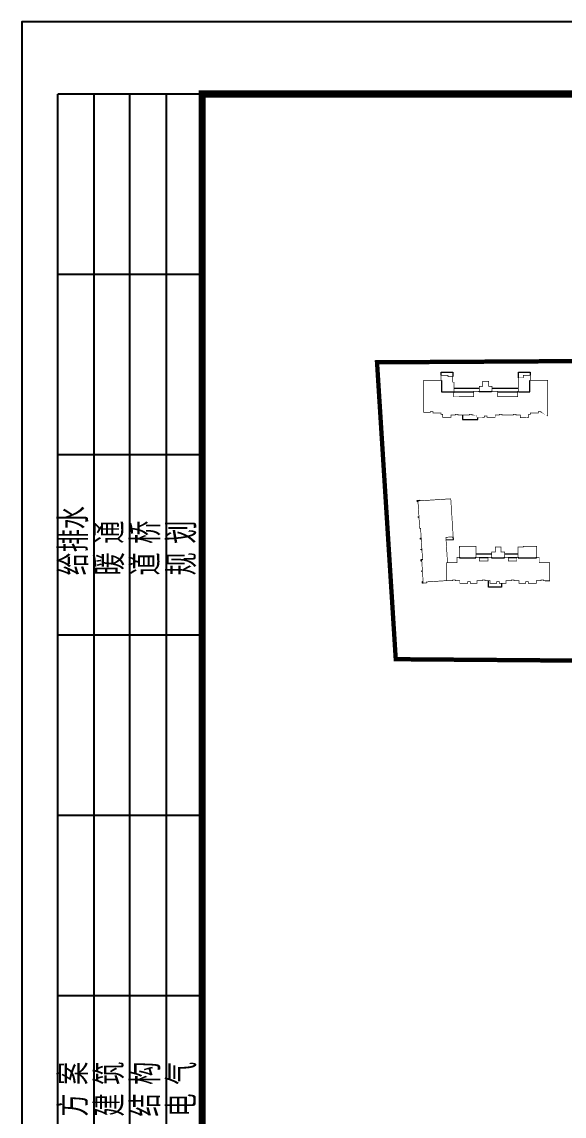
# Model space of a CAD drawing. Extents: x 5874492 to 7194610, y -939842 to -279257.
# Drawn here: x 6572030 to 6579551, y -418275 to -403110 of the extents above; entities that cross this region are included whole.
import ezdxf
from ezdxf.enums import TextEntityAlignment as Align

# ---------------------------------------------------------------- set-up
doc = ezdxf.new("R2010")
doc.units = 0
doc.header["$LTSCALE"] = 1000
doc.linetypes.add('CENTER2', pattern=[28.574999999999996, 19.05, -3.174999999999999, 3.174999999999999, -3.174999999999999])
doc.linetypes.add('DOTE', pattern=[2.4200000000000004, 2, -0.2, 0.02, -0.2])
for name, color, linetype, lineweight in [('A-大样-看线', 65, 'Continuous', 13), ('A-平面-屋面线', 40, 'Continuous', 30), ('A-轴线-塔楼', 1, 'DOTE', 9)]:
    doc.layers.add(name, color=color, linetype=linetype, lineweight=lineweight)
doc.layers.add('Y-云图图框', color=7, linetype='Continuous')
doc.styles.add('_YT_Name', font='', dxfattribs={"width": 0.8})
doc.styles.add('_YT_Sign_Text', font='ros.shx', dxfattribs={"width": 0.8, "bigfont": 'hztxt.shx'})
doc.styles.add('_YT_TK_Text', font='ros.shx', dxfattribs={"width": 0.8, "bigfont": 'hztxt.shx'})
doc.styles.get("Standard").update_dxf_attribs({"font": 'gbenor.shx', "bigfont": 'gbcbig.shx'})
doc.styles.get('_YT_Name').set_extended_font_data('SimHei')

# ---------------------------------------------------------------- blocks, each defined once
blk = doc.blocks.new('ECMCTK_A0_横_单行图名-横向图框会签栏-0')
for p, q in [((5.010200000015175, 617.0997534461785), (5.01020000002427, 831)), ((25, 831), (5.01020000002427, 831)), ((9.988599999984217, 831), (9.988599999984217, 681)), ((14.99239999999372, 681), (14.99239999999372, 831)), ((19.99619999999231, 831), (19.99619999999231, 681)), ((25, 681), (25, 831)), ((25, 806), (5.01020000002427, 806)), ((25, 781), (5.01020000002427, 781)), ((25, 756), (5.01020000002427, 756)), ((25, 731), (5.01020000002427, 731)), ((25, 706), (5.01020000002427, 706))]:
    blk.add_line(p, q)
at = {"color": 4}
blk.add_lwpolyline([(0, 0), (1189, 0), (1189, 841), (0, 841)], close=True, dxfattribs=at)
at = {"const_width": 1}
blk.add_lwpolyline([(25, 10), (1179, 10), (1179, 831), (25, 831)], close=True, dxfattribs=at)
at = {"style": '_YT_TK_Text', "width": 0.8}
for s, p in [('给排水 ', (9.193229972326662, 764.2824775692716)), ('暖 通 ', (14.19702997233617, 764.2824775692716)), ('道 桥 ', (19.20082997233476, 764.2824775692716)), ('规 划 ', (24.20462997234245, 764.2824775692716)), ('方 案 ', (9.193229972326662, 689.2824775692716)), ('建 筑', (14.19702997233617, 689.2824775692716)), ('结 构 ', (19.20082997233476, 689.2824775692716)), ('电 气 ', (24.20462997234245, 689.2824775692716))]:
    blk.add_text(s, height=4, rotation=90, dxfattribs=at).set_placement(p)
at = {"color": 80, "flags": 3}
for tag, height, p in [('YTHQINS', 3, (34.31412005457026, 832.5)), ('ECMCKEY', 3, (414.2515901848965, 484.6723026337859)), ('YTTQINS', 5.625, (1196.026560368349, 12.8125)), ('YTBARCODE_T1', 3, (971.2090613892132, 4.653833991556894)), ('YTFRAME', 3, (904.419799269544, 4.052019272621692))]:
    blk.add_attdef(tag, text='', height=height, dxfattribs=at).set_placement(p, align=Align.MIDDLE_CENTER)
at = {"color": 80, "style": '_YT_TK_Text', "width": 0.8, "flags": 3}
for tag, p in [('{姓名五}', (9.621175504299908, 809.4785274557048)), ('{姓名六}', (14.9194466008815, 809.3767906476966)), ('{姓名七}', (19.962986248104, 809.4785274557048)), ('{姓名八}', (24.70084134418154, 809.3259268676724)), ('[专业五]', (9.632978314458041, 785.2547894819514)), ('[专业六]', (14.56115823190531, 785.2547987299124)), ('[专业七]', (19.48933814934792, 785.1741195268326)), ('[专业八]', (24.49834140271286, 785.0934495717138)), ('{姓名一}', (9.727441331549644, 733.7132926610427)), ('{姓名二}', (14.78644401901504, 733.5974157221872)), ('{姓名三}', (19.64504025535295, 733.6474286898913)), ('{姓名四}', (24.75407643648433, 733.4973897867791)), ('[专业一]', (9.580322234671211, 710.0896085721757)), ('[专业二]', (14.46023975557519, 709.9160058669725)), ('[专业三]', (19.6329332543757, 709.9486141739485)), ('[专业四]', (24.997790790795, 709.7929525111537))]:
    blk.add_attdef(tag, text='', height=3, rotation=90, dxfattribs=at).set_placement(p, align=Align.BOTTOM_LEFT)
at = {"style": '_YT_TK_Text', "width": 0.8}
blk.add_attdef('设计联系电话', text='', height=4, rotation=90, dxfattribs=at).set_placement((16.86438048879972, 656.5465972795209), align=Align.MIDDLE)
for tag, height, style, width, p in [('证书编号', 4, '_YT_Sign_Text', 0.8, (1056.86569155621, 43.81149042045581)), ('审查批准号', 4, '_YT_Sign_Text', 0.8, (1109.064212416573, 43.81149042045581)), ('工程号', 4, '_YT_Sign_Text', 0.5, (1152.076436239424, 44.12275228826911)), ('设计单位', 5.999999999999999, '_YT_Name', 0.8, (971.7464169530958, 38.60129544185475)), ('建设单位', 4, '_YT_Sign_Text', 0.8, (1082.960294653429, 36.11371279187733)), ('阶段', 4, '_YT_Sign_Text', 0.8, (1152.076436239424, 35.81408429943258)), ('项目号', 4, '_YT_Sign_Text', 0.5, (1170.077309906716, 33.72065001731971)), ('项目名称', 4, '_YT_Sign_Text', 0.8, (1082.960294653429, 28.11371279187733)), ('专业', 4, '_YT_Sign_Text', 0.8, (1152.076436239424, 27.30991628643824)), ('图纸编号', 4, '_YT_Sign_Text', 0.5, (1151.928516031621, 19.36233519530651)), ('图纸名称', 4.5, '_YT_Name', 0.8, (1083.38921034305, 15.06342029713822)), ('版本号', 4, '_YT_Sign_Text', 0.8, (1170.077309906716, 13.00177242097561)), ('出图比例', 4.2, '_YT_Sign_Text', 0.8, (1029.82467717896, 11.78151837794037)), ('日期', 4, '_YT_Sign_Text', 0.5, (1151.879515520472, 12.12894911456533))]:
    blk.add_attdef(tag, text='', height=height, dxfattribs=dict(style=style, width=width)).set_placement(p, align=Align.CENTER)
at = {"style": '_YT_Sign_Text', "width": 0.8, "flags": 3}
for tag, p, height in [('{审定人}', (953.8700265756743, 26.45148132665476), 6.24), ('{校对人}', (1006.349334266069, 26.53052129088257), 6.24), ('[审定人]', (938.9454760333838, 27.80807278700811), 4.104), ('[校对人]', (990.2349892163655, 27.82430951000031), 4.104), ('[审核人]', (939.0124312815092, 19.75554442451114), 4.104), ('{审核人}', (954.9801036885533, 18.43968781662279), 6.24), ('[设计人]', (990.4725264970979, 20.21113623363228), 4.104), ('{设计人}', (1006.479899834629, 18.53905114268498), 6.24), ('{项目负责人}', (956.2800708387625, 10.71902187573432), 6.24), ('{专业负责人}', (1006.57923251862, 10.36075046322785), 6.24), ('[项目负责人]', (938.7775188702284, 12.01214185184024), 4.104), ('[专业负责人]', (990.7409748449176, 11.76811291446589), 4.104)]:
    blk.add_attdef(tag, p, '', height=height, dxfattribs=at)
at = {"color": 80, "flags": 3}
for tag, p in [('YTQRCODE', (899.0362267398523, 11.90728206732092)), ('YTBZSIT', (25, 10)), ('EXT_TK_LEFT', (25, 10))]:
    blk.add_attdef(tag, p, '', height=3, dxfattribs=at)
blk = doc.blocks.new('1016-YJ140&120n-1a(T6)')
at = {"layer": 'A-大样-看线'}
for points in [[(325542.4800519571, 104702.4429772525), (325542.4800519174, 104703.8439490858), (325547.9100636823, 104703.8439493929), (325547.9100636823, 104701.792977254)], [(325578.2300519582, 104701.2429772553), (325578.2300519582, 104703.8429755967), (325583.7600644996, 104703.8429755967), (325583.7600538818, 104702.442950964)], [(325542.4800519582, 104700.0429772553), (325542.7200519582, 104700.0429772553), (325542.7200519582, 104694.7529772523), (325548.5100521045, 104694.7529772554)], [(325578.2300519582, 104694.9429772523), (325578.2300519582, 104694.7529772523), (325583.5200519898, 104694.7529775534), (325583.5200609653, 104700.0429782171), (325583.5200346444, 104700.0429772553), (325583.7600339231, 104700.0429772553)], [(325548.5100519732, 104694.7229788866), (325557.5300519582, 104694.7229755039)], [(325560.1799949037, 104696.3329747521), (325548.510052724, 104696.3329791286)], [(325566.0600519583, 104694.9429772554), (325565.8700519582, 104694.9429772554), (325565.8700519582, 104694.7529772523), (325560.1800519582, 104694.7529772554), (325560.1800519582, 104694.9429772554)], [(325578.2300519582, 104696.33297748), (325566.0600436963, 104696.3329766745)], [(325568.7100481945, 104694.7229755081), (325577.7300325186, 104694.7229755074)], [(325552.3500483132, 104684.0629772529), (325552.3500481646, 104681.9331284892), (325559.5400483126, 104681.9331284892), (325559.5400483126, 104682.9629772552)]]:
    blk.add_lwpolyline(points, dxfattribs=at)
at = {"layer": 'A-平面-屋面线', "const_width": 0.3}
blk.add_lwpolyline([(325534.430052012, 104685.2629729305), (325534.4300520127, 104700.0429772553), (325542.4800519582, 104700.0429772553), (325542.4800519571, 104702.4429772525), (325545.7600519582, 104702.4429772541), (325545.7600519582, 104701.792977254), (325547.9100519582, 104701.792977254), (325547.9100519582, 104699.242977254), (325548.5100537883, 104699.2429768867), (325548.5100519582, 104694.3629772553), (325548.3100519581, 104694.3629772553), (325548.3100519574, 104692.4929772554), (325557.5300519582, 104692.4929772551), (325557.5300519582, 104694.9429772554), (325560.1800519582, 104694.9429772554), (325560.1800519582, 104697.3429772553), (325561.7300519582, 104697.3429772553), (325561.7300519582, 104699.6929772553), (325564.5100519582, 104699.6929772553), (325564.5100854751, 104697.3429778263), (325566.0600519583, 104697.3429772553), (325566.0600519583, 104694.9429772554), (325568.7100481945, 104694.9429772554), (325568.710051958, 104692.4929772554), (325577.9300519582, 104692.4929772551), (325577.9300519582, 104694.3629766783), (325577.7300325186, 104694.3629766783), (325577.7300325186, 104694.9429772523), (325578.2300519582, 104694.9429772523), (325578.2300519582, 104701.2429772553), (325580.4800519582, 104701.2429772553), (325580.4800519582, 104702.4429772553), (325583.7600538818, 104702.442950964), (325583.7600519044, 104700.0429772553), (325591.8100519037, 104700.0429772553), (325591.8100519036, 104685.2629729304), (325588.9600475135, 104685.2629729305), (325588.9600475135, 104685.2629729305), (325588.6800463094, 104685.2629729305), (325588.6800475133, 104685.6129806192), (325587.5100475134, 104685.6129780127), (325587.510046679, 104685.0129767824), (325583.760045712, 104685.0129051511), (325583.7600581267, 104684.3629772554), (325583.0600479024, 104684.362974909), (325583.0600479024, 104683.2029772553), (325583.0600479024, 104682.9629772553), (325579.1300527926, 104682.9629599986), (325579.1300527927, 104684.0629772552), (325577.4100475671, 104684.0629772547), (325577.4100475672, 104684.0629772552), (325577.1300475672, 104684.0629772552), (325577.1300475671, 104684.4129772554), (325575.910047567, 104684.4129772544), (325575.910047567, 104684.0629772552), (325575.6300475672, 104684.0629772552), (325575.6300475672, 104684.0629772553), (325571.0100525854, 104684.0629772514), (325571.0100525854, 104684.0629772552), (325570.7300525855, 104684.0629772552), (325570.7300525855, 104684.4129772553), (325569.5100525855, 104684.4129772551), (325569.5100525855, 104684.0629772552), (325569.2300525855, 104684.0629772552), (325569.2300525855, 104684.0629772552), (325567.5100521904, 104684.0629848077), (325567.5100521904, 104682.9629772554), (325563.7300481945, 104682.9629772553), (325563.7300481945, 104683.6629772768), (325562.5100519582, 104683.6629772768), (325562.5100519582, 104682.9629772553), (325558.7300527925, 104682.9629772554), (325558.7300527926, 104684.0629772552), (325557.0100475672, 104684.0629772547), (325557.0100475672, 104684.0629772553), (325556.7300475672, 104684.0629772553), (325556.7300475672, 104684.4129772554), (325555.5100475671, 104684.4129772544), (325555.5100475671, 104684.0629772553), (325555.2300475672, 104684.0629772553), (325555.2300475673, 104684.0629772553), (325550.6100563491, 104684.0629772515), (325550.6100563493, 104684.0629772515), (325550.3300563493, 104684.0629772515), (325550.3300563493, 104684.4129772553), (325549.1100563493, 104684.4129772551), (325549.1100563493, 104684.0629772515), (325548.8300563493, 104684.0629772515), (325548.8300563493, 104684.0629772553), (325547.1100559541, 104684.0629772553), (325547.1100559541, 104682.9629772554), (325543.1806721848, 104682.9629772553), (325543.1806721848, 104684.3629772554), (325542.48004579, 104684.3629906385), (325542.480044886, 104685.0129819975), (325538.7300564031, 104685.0129767825), (325538.7300564031, 104685.6129780127), (325537.5600564032, 104685.6129780138), (325537.560057607, 104685.2629729306), (325537.2800564031, 104685.2629729304), (325537.2800564031, 104685.2629729305)], close=True, dxfattribs=at)
blk = doc.blocks.new('1047-YJ120&85n-1')
at = {"layer": 'A-大样-看线'}
for p, q in [((-168248.2651535571, 303615.906279506), (-168255.5351046158, 303615.906279506)), ((-168250.0151047639, 303614.296279506), (-168253.9351047639, 303614.296279506))]:
    blk.add_line(p, q, dxfattribs=at)
for points in [[(-168236.0151047639, 303615.906279506), (-168242.2851047639, 303615.906279506)], [(-168263.0651047639, 303614.516279506), (-168263.0651047639, 303614.326279506), (-168255.5351045485, 303614.326279506), (-168255.5351045643, 303614.5162793737)], [(-168248.2651535571, 303614.516279506), (-168248.2651535571, 303614.326279506), (-168242.2851047639, 303614.326279506), (-168242.2851047639, 303614.516279506)], [(-168236.6151047639, 303614.296279506), (-168240.5351047639, 303614.296279506)], [(-168236.0151047639, 303614.5162795054), (-168236.0151047639, 303614.326279506), (-168227.4851047639, 303614.326279506), (-168227.4851047639, 303614.516279506)], [(-168243.656871951, 303602.5362795059), (-168243.656871951, 303600.706279506), (-168249.696871951, 303600.706279506), (-168249.696871951, 303603.636279506)]]:
    blk.add_lwpolyline(points, dxfattribs=at)
at = {"layer": 'A-平面-屋面线', "const_width": 0.3}
blk.add_lwpolyline([(-168269.065104764, 303603.636279506), (-168269.0651047641, 303612.066279506), (-168264.2651047639, 303612.066279506), (-168264.2651047639, 303614.516279506), (-168263.0651047639, 303614.516279506), (-168263.0651047639, 303618.9362635173), (-168263.1651047638, 303618.9362635173), (-168263.1651047638, 303619.5662635173), (-168255.5351047639, 303619.5662635172), (-168255.5351045596, 303614.516279373), (-168253.9351047639, 303614.516279506), (-168253.9351047639, 303612.716279506), (-168250.0151047639, 303612.716279506), (-168250.0151047639, 303614.516279506), (-168248.2651535571, 303614.516279506), (-168248.2651535571, 303616.9162766535), (-168246.6151047639, 303616.9162766535), (-168246.6151047639, 303619.2162766535), (-168243.9351047639, 303619.2162766535), (-168243.9351047639, 303616.9162766535), (-168242.2851047639, 303616.9162766535), (-168242.2851047639, 303614.516279506), (-168240.5351047639, 303614.516279506), (-168240.5351047639, 303612.716279506), (-168236.6151047639, 303612.716279506), (-168236.6151047621, 303614.516279506), (-168236.0151047639, 303614.5162795054), (-168236.0151047639, 303619.2162795059), (-168233.5651047639, 303619.2162795059), (-168233.5651047639, 303619.566279506), (-168227.3848472716, 303619.5662635172), (-168227.3848472716, 303618.9362635172), (-168227.4851047639, 303618.9362635173), (-168227.485104764, 303614.516279506), (-168226.285104764, 303614.516279506), (-168226.285104764, 303612.066279506), (-168221.4851047639, 303612.066279506), (-168221.4851047648, 303603.6362795057), (-168223.985104764, 303603.6362795054), (-168223.985104764, 303603.636279506), (-168224.265104764, 303603.636279506), (-168224.2651047639, 303604.036279506), (-168225.485104764, 303604.0362795058), (-168225.485104764, 303603.636279506), (-168225.765104764, 303603.636279506), (-168225.7651047635, 303603.636279506), (-168227.5851047639, 303603.636279506), (-168227.5851047639, 303602.5362795062), (-168231.265104764, 303602.536279506), (-168231.265104764, 303603.2362795061), (-168232.4851047639, 303603.2362795059), (-168232.4851047639, 303602.536279506), (-168235.5651047639, 303602.536279506), (-168235.5651047639, 303603.636279506), (-168237.6851047639, 303603.636279506), (-168237.6851047639, 303603.636279506), (-168237.9651047639, 303603.636279506), (-168237.9651047639, 303603.936279506), (-168239.1851047639, 303603.936279506), (-168239.1851047639, 303603.636279506), (-168239.4651047639, 303603.636279506), (-168239.4651047639, 303603.636279506), (-168241.5851047639, 303603.636279506), (-168241.5851047639, 303602.536279506), (-168244.6651047639, 303602.5362795061), (-168244.6651047639, 303603.236279506), (-168245.8851047638, 303603.236279506), (-168245.8851047638, 303602.536279506), (-168248.9651047639, 303602.536279506), (-168248.9651047639, 303603.636279506), (-168251.0851047639, 303603.636279506), (-168251.0851047639, 303603.636279506), (-168251.3651047639, 303603.636279506), (-168251.3651047639, 303603.936279506), (-168252.5851047639, 303603.936279506), (-168252.5851047639, 303603.636279506), (-168252.8651047639, 303603.636279506), (-168252.8651047639, 303603.636279506), (-168254.9851047639, 303603.636279506), (-168254.9851047639, 303602.536279506), (-168258.0651320181, 303602.5362795072), (-168258.0651047639, 303603.236279506), (-168259.2851047638, 303603.2362795061), (-168259.2851047638, 303602.536279506), (-168262.9651047639, 303602.536279506), (-168262.9651047637, 303603.636279506), (-168264.7851047639, 303603.636279506), (-168264.7851047639, 303603.636279506), (-168265.0651047639, 303603.636279506), (-168265.0651047638, 303604.0362795059), (-168266.285104764, 303604.0362795052), (-168266.285104764, 303603.636279506), (-168266.5651047639, 303603.636279506), (-168266.5651047638, 303603.636279506)], close=True, dxfattribs=at)

msp = doc.modelspace()

# ---------------------------------------------------------------- linework, layer by layer
at = {"layer": 'A-大样-看线'}
for points in [[(6577524.73557055, -409762.5267288159), (6577515.757736174, -409763.1021682727), (6577514.414485475, -409742.1451723618), (6577544.35305106, -409740.2262427905), (6577544.832746123, -409747.7100602887)], [(6577538.647577153, -409979.5776975728), (6577529.668755745, -409980.1532002934), (6577528.901183917, -409968.1777740582), (6577537.880005326, -409967.6022713375)], [(6577569.812299092, -410278.1957815983), (6577560.830729419, -410278.7714604675), (6577560.06315759, -410266.7960342322), (6577569.044727284, -410266.2203553631)], [(6577913.746081675, -410289.2216849909), (6578015.027271805, -410282.7300088904), (6578012.724556322, -410246.8037301903)], [(6577579.406946952, -410427.8886095206), (6577570.425377268, -410428.4642883926), (6577569.657805441, -410416.4888621601), (6577572.651662, -410416.2969692019)], [(6577577.327387521, -410582.8417569124), (6577568.336212645, -410583.4180514351), (6577566.992961946, -410562.4610555242), (6577587.946363566, -410561.1180352014)], [(6577586.620816408, -410728.0418372038), (6577577.641994996, -410728.6173399244), (6577576.874423169, -410716.6419136892), (6577585.866570325, -410716.0675346744)], [(6577596.903330805, -410888.2138433862), (6577587.915024515, -410888.7902268269), (6577586.571773814, -410867.8332309159), (6577595.543974142, -410867.2581562926)]]:
    msp.add_lwpolyline(points, dxfattribs=at)
at = {"layer": 'A-平面-屋面线', "const_width": 9}
msp.add_lwpolyline([(6577921.760165348, -410853.8653410473), (6577637.937669033, -410872.0565364244), (6577638.80113442, -410885.528487883), (6577596.903369184, -410888.2138409191), (6577576.258722983, -410566.3755527711), (6577588.234149219, -410565.6079809438), (6577560.21777752, -410128.5049233953), (6577548.242351261, -410129.2724952255), (6577523.871999504, -409749.0535513838), (6577978.951395893, -409719.8849758902), (6578012.724556326, -410246.8037301903), (6577911.443365422, -410253.2954063383), (6577930.824560444, -410555.6748964046), (6577930.446911712, -410555.6991020166), (6577930.446911712, -410603.2947033797)], dxfattribs=at)
at = {"layer": 'A-轴线-塔楼', "color": 1, "linetype": 'CENTER2', "const_width": 60}
msp.add_lwpolyline([(6576956.360531853, -407828.088426447), (6577215.980531855, -411942.9484264473), (6580436.960531853, -411967.7884264453), (6581062.250531852, -412031.8084264477), (6581533.310531853, -411994.5784264444), (6581511.260531854, -417797.4184264452), (6587707.220531853, -418137.6184264435), (6588022.460531853, -417854.4784264467), (6588326.150531854, -412052.5684264447), (6588551.000531852, -407757.2884264453)], close=True, dxfattribs=at)

# ---------------------------------------------------------------- block references
at = {"xscale": 30, "yscale": 30, "zscale": 30}
msp.add_blockref('1016-YJ140&120n-1a(T6)', (-3188430.53625285, -3549080.452596682), dxfattribs=at)
at = {"color": 6, "xscale": 30, "yscale": 30, "zscale": 30}
msp.add_blockref('1047-YJ120&85n-1', (11625993.71330826, -9518965.28308856), dxfattribs=at)
at = {"layer": 'Y-云图图框', "xscale": 100, "yscale": 100, "zscale": 100}
msp.add_blockref('ECMCTK_A0_横_单行图名-横向图框会签栏-0', (6572030.5, -487209.7719228473), dxfattribs=at)

doc.saveas('drawing.dxf')
